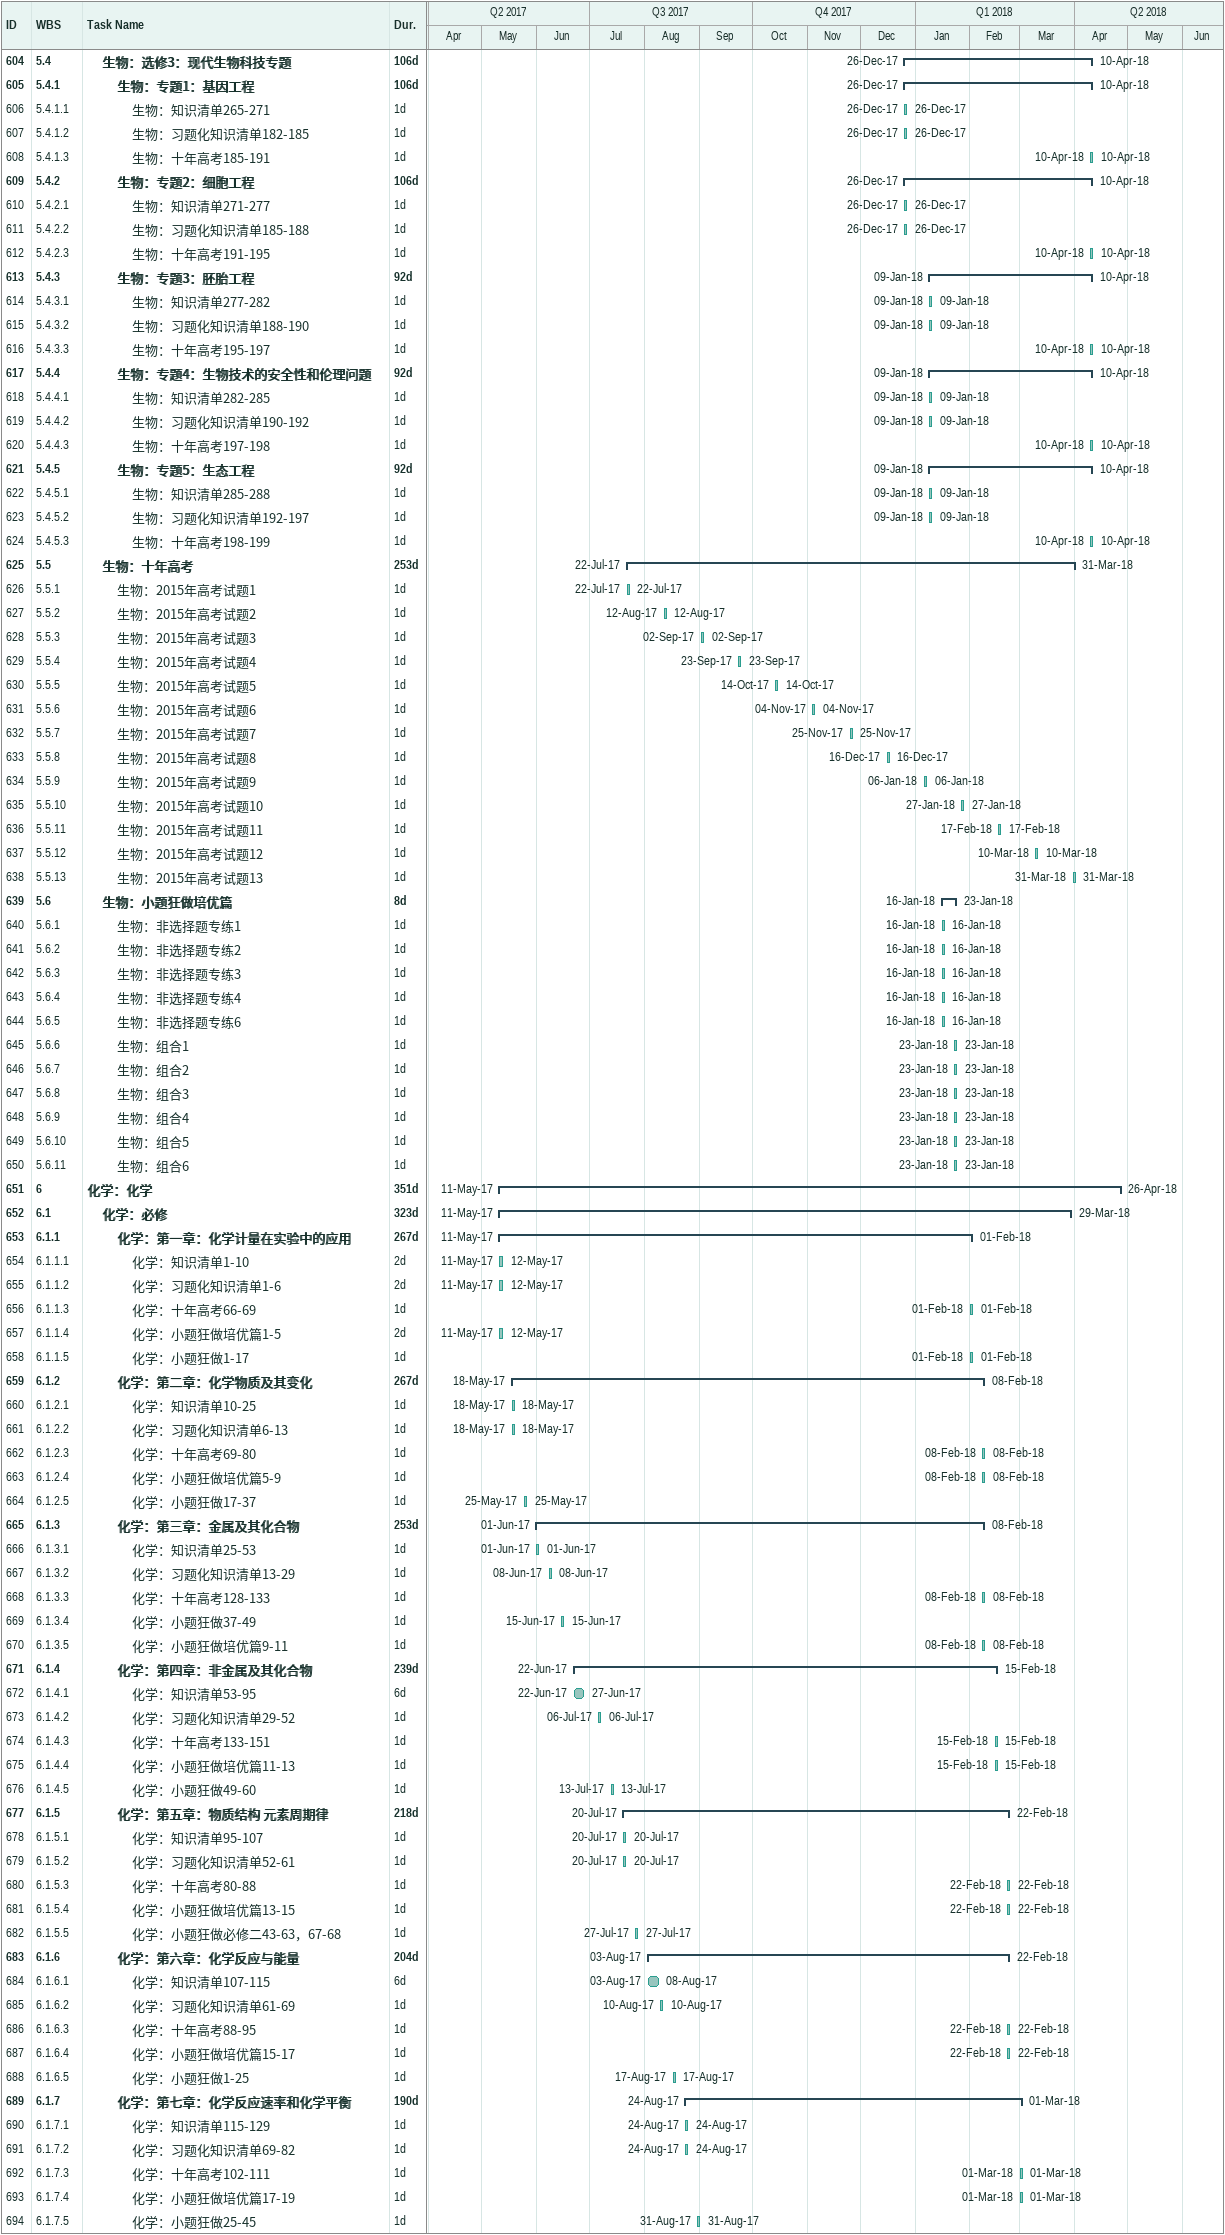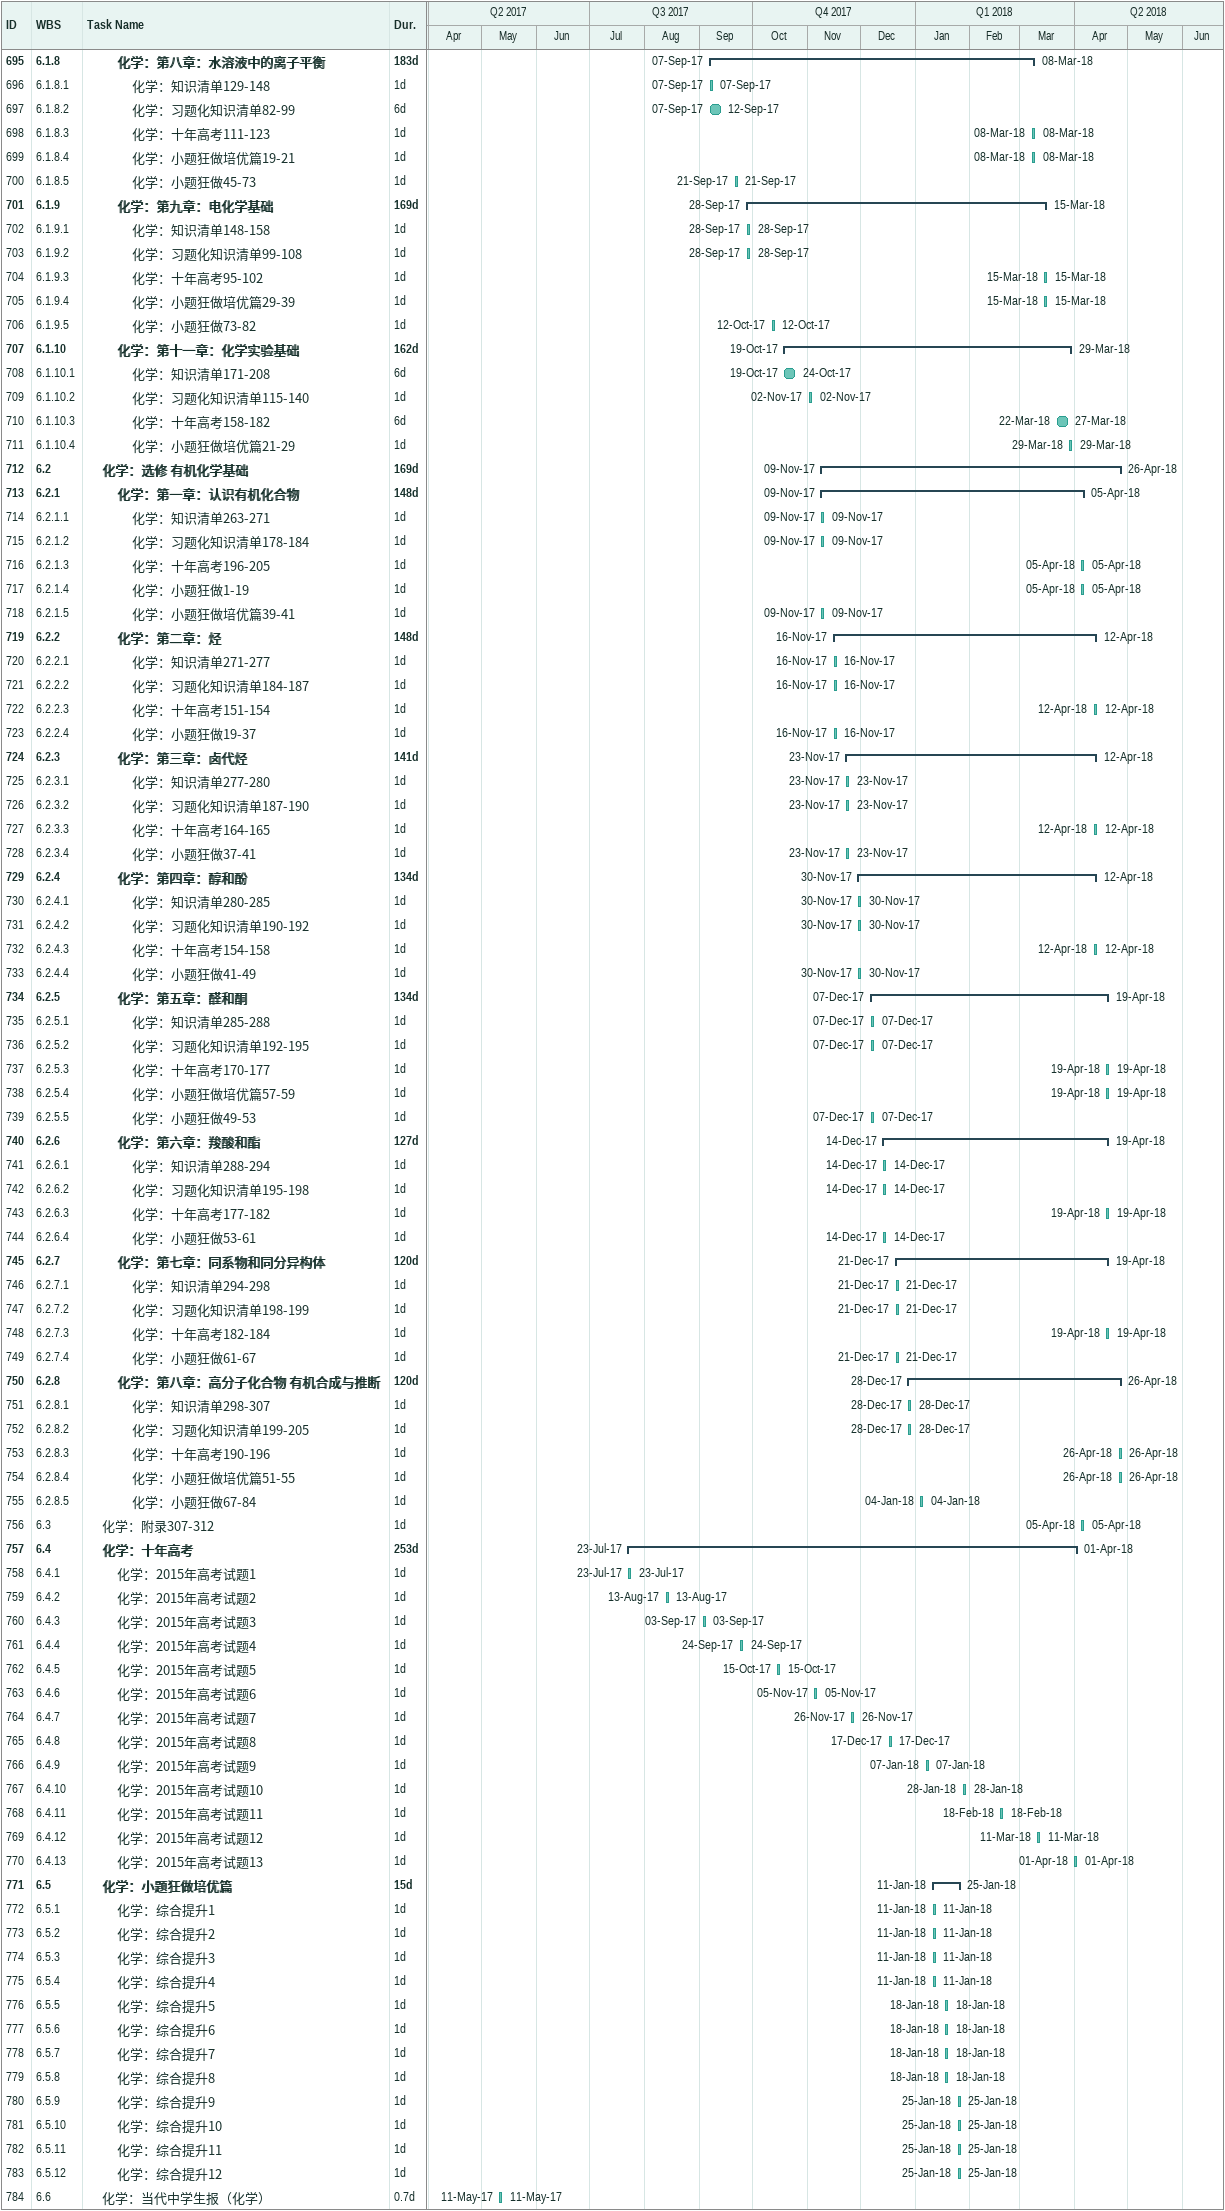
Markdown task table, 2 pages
| ID | WBS | Task | Duration | Start | Finish |
|---|---|---|---|---|---|
| 604 | 5.4 | **生物：选修3：现代生物科技专题** | 106d | 2017-12-26 | 2018-04-10 |
| 605 | 5.4.1 | **生物：专题1：基因工程** | 106d | 2017-12-26 | 2018-04-10 |
| 606 | 5.4.1.1 | 生物：知识清单265-271 | 1d | 2017-12-26 | 2017-12-26 |
| 607 | 5.4.1.2 | 生物：习题化知识清单182-185 | 1d | 2017-12-26 | 2017-12-26 |
| 608 | 5.4.1.3 | 生物：十年高考185-191 | 1d | 2018-04-10 | 2018-04-10 |
| 609 | 5.4.2 | **生物：专题2：细胞工程** | 106d | 2017-12-26 | 2018-04-10 |
| 610 | 5.4.2.1 | 生物：知识清单271-277 | 1d | 2017-12-26 | 2017-12-26 |
| 611 | 5.4.2.2 | 生物：习题化知识清单185-188 | 1d | 2017-12-26 | 2017-12-26 |
| 612 | 5.4.2.3 | 生物：十年高考191-195 | 1d | 2018-04-10 | 2018-04-10 |
| 613 | 5.4.3 | **生物：专题3：胚胎工程** | 92d | 2018-01-09 | 2018-04-10 |
| 614 | 5.4.3.1 | 生物：知识清单277-282 | 1d | 2018-01-09 | 2018-01-09 |
| 615 | 5.4.3.2 | 生物：习题化知识清单188-190 | 1d | 2018-01-09 | 2018-01-09 |
| 616 | 5.4.3.3 | 生物：十年高考195-197 | 1d | 2018-04-10 | 2018-04-10 |
| 617 | 5.4.4 | **生物：专题4：生物技术的安全性和伦理问题** | 92d | 2018-01-09 | 2018-04-10 |
| 618 | 5.4.4.1 | 生物：知识清单282-285 | 1d | 2018-01-09 | 2018-01-09 |
| 619 | 5.4.4.2 | 生物：习题化知识清单190-192 | 1d | 2018-01-09 | 2018-01-09 |
| 620 | 5.4.4.3 | 生物：十年高考197-198 | 1d | 2018-04-10 | 2018-04-10 |
| 621 | 5.4.5 | **生物：专题5：生态工程** | 92d | 2018-01-09 | 2018-04-10 |
| 622 | 5.4.5.1 | 生物：知识清单285-288 | 1d | 2018-01-09 | 2018-01-09 |
| 623 | 5.4.5.2 | 生物：习题化知识清单192-197 | 1d | 2018-01-09 | 2018-01-09 |
| 624 | 5.4.5.3 | 生物：十年高考198-199 | 1d | 2018-04-10 | 2018-04-10 |
| 625 | 5.5 | **生物：十年高考** | 253d | 2017-07-22 | 2018-03-31 |
| 626 | 5.5.1 | 生物：2015年高考试题1 | 1d | 2017-07-22 | 2017-07-22 |
| 627 | 5.5.2 | 生物：2015年高考试题2 | 1d | 2017-08-12 | 2017-08-12 |
| 628 | 5.5.3 | 生物：2015年高考试题3 | 1d | 2017-09-02 | 2017-09-02 |
| 629 | 5.5.4 | 生物：2015年高考试题4 | 1d | 2017-09-23 | 2017-09-23 |
| 630 | 5.5.5 | 生物：2015年高考试题5 | 1d | 2017-10-14 | 2017-10-14 |
| 631 | 5.5.6 | 生物：2015年高考试题6 | 1d | 2017-11-04 | 2017-11-04 |
| 632 | 5.5.7 | 生物：2015年高考试题7 | 1d | 2017-11-25 | 2017-11-25 |
| 633 | 5.5.8 | 生物：2015年高考试题8 | 1d | 2017-12-16 | 2017-12-16 |
| 634 | 5.5.9 | 生物：2015年高考试题9 | 1d | 2018-01-06 | 2018-01-06 |
| 635 | 5.5.10 | 生物：2015年高考试题10 | 1d | 2018-01-27 | 2018-01-27 |
| 636 | 5.5.11 | 生物：2015年高考试题11 | 1d | 2018-02-17 | 2018-02-17 |
| 637 | 5.5.12 | 生物：2015年高考试题12 | 1d | 2018-03-10 | 2018-03-10 |
| 638 | 5.5.13 | 生物：2015年高考试题13 | 1d | 2018-03-31 | 2018-03-31 |
| 639 | 5.6 | **生物：小题狂做培优篇** | 8d | 2018-01-16 | 2018-01-23 |
| 640 | 5.6.1 | 生物：非选择题专练1 | 1d | 2018-01-16 | 2018-01-16 |
| 641 | 5.6.2 | 生物：非选择题专练2 | 1d | 2018-01-16 | 2018-01-16 |
| 642 | 5.6.3 | 生物：非选择题专练3 | 1d | 2018-01-16 | 2018-01-16 |
| 643 | 5.6.4 | 生物：非选择题专练4 | 1d | 2018-01-16 | 2018-01-16 |
| 644 | 5.6.5 | 生物：非选择题专练6 | 1d | 2018-01-16 | 2018-01-16 |
| 645 | 5.6.6 | 生物：组合1 | 1d | 2018-01-23 | 2018-01-23 |
| 646 | 5.6.7 | 生物：组合2 | 1d | 2018-01-23 | 2018-01-23 |
| 647 | 5.6.8 | 生物：组合3 | 1d | 2018-01-23 | 2018-01-23 |
| 648 | 5.6.9 | 生物：组合4 | 1d | 2018-01-23 | 2018-01-23 |
| 649 | 5.6.10 | 生物：组合5 | 1d | 2018-01-23 | 2018-01-23 |
| 650 | 5.6.11 | 生物：组合6 | 1d | 2018-01-23 | 2018-01-23 |
| 651 | 6 | **化学：化学** | 351d | 2017-05-11 | 2018-04-26 |
| 652 | 6.1 | **化学：必修** | 323d | 2017-05-11 | 2018-03-29 |
| 653 | 6.1.1 | **化学：第一章：化学计量在实验中的应用** | 267d | 2017-05-11 | 2018-02-01 |
| 654 | 6.1.1.1 | 化学：知识清单1-10 | 2d | 2017-05-11 | 2017-05-12 |
| 655 | 6.1.1.2 | 化学：习题化知识清单1-6 | 2d | 2017-05-11 | 2017-05-12 |
| 656 | 6.1.1.3 | 化学：十年高考66-69 | 1d | 2018-02-01 | 2018-02-01 |
| 657 | 6.1.1.4 | 化学：小题狂做培优篇1-5 | 2d | 2017-05-11 | 2017-05-12 |
| 658 | 6.1.1.5 | 化学：小题狂做1-17 | 1d | 2018-02-01 | 2018-02-01 |
| 659 | 6.1.2 | **化学：第二章：化学物质及其变化** | 267d | 2017-05-18 | 2018-02-08 |
| 660 | 6.1.2.1 | 化学：知识清单10-25 | 1d | 2017-05-18 | 2017-05-18 |
| 661 | 6.1.2.2 | 化学：习题化知识清单6-13 | 1d | 2017-05-18 | 2017-05-18 |
| 662 | 6.1.2.3 | 化学：十年高考69-80 | 1d | 2018-02-08 | 2018-02-08 |
| 663 | 6.1.2.4 | 化学：小题狂做培优篇5-9 | 1d | 2018-02-08 | 2018-02-08 |
| 664 | 6.1.2.5 | 化学：小题狂做17-37 | 1d | 2017-05-25 | 2017-05-25 |
| 665 | 6.1.3 | **化学：第三章：金属及其化合物** | 253d | 2017-06-01 | 2018-02-08 |
| 666 | 6.1.3.1 | 化学：知识清单25-53 | 1d | 2017-06-01 | 2017-06-01 |
| 667 | 6.1.3.2 | 化学：习题化知识清单13-29 | 1d | 2017-06-08 | 2017-06-08 |
| 668 | 6.1.3.3 | 化学：十年高考128-133 | 1d | 2018-02-08 | 2018-02-08 |
| 669 | 6.1.3.4 | 化学：小题狂做37-49 | 1d | 2017-06-15 | 2017-06-15 |
| 670 | 6.1.3.5 | 化学：小题狂做培优篇9-11 | 1d | 2018-02-08 | 2018-02-08 |
| 671 | 6.1.4 | **化学：第四章：非金属及其化合物** | 239d | 2017-06-22 | 2018-02-15 |
| 672 | 6.1.4.1 | 化学：知识清单53-95 | 6d | 2017-06-22 | 2017-06-27 |
| 673 | 6.1.4.2 | 化学：习题化知识清单29-52 | 1d | 2017-07-06 | 2017-07-06 |
| 674 | 6.1.4.3 | 化学：十年高考133-151 | 1d | 2018-02-15 | 2018-02-15 |
| 675 | 6.1.4.4 | 化学：小题狂做培优篇11-13 | 1d | 2018-02-15 | 2018-02-15 |
| 676 | 6.1.4.5 | 化学：小题狂做49-60 | 1d | 2017-07-13 | 2017-07-13 |
| 677 | 6.1.5 | **化学：第五章：物质结构 元素周期律** | 218d | 2017-07-20 | 2018-02-22 |
| 678 | 6.1.5.1 | 化学：知识清单95-107 | 1d | 2017-07-20 | 2017-07-20 |
| 679 | 6.1.5.2 | 化学：习题化知识清单52-61 | 1d | 2017-07-20 | 2017-07-20 |
| 680 | 6.1.5.3 | 化学：十年高考80-88 | 1d | 2018-02-22 | 2018-02-22 |
| 681 | 6.1.5.4 | 化学：小题狂做培优篇13-15 | 1d | 2018-02-22 | 2018-02-22 |
| 682 | 6.1.5.5 | 化学：小题狂做必修二43-63，67-68 | 1d | 2017-07-27 | 2017-07-27 |
| 683 | 6.1.6 | **化学：第六章：化学反应与能量** | 204d | 2017-08-03 | 2018-02-22 |
| 684 | 6.1.6.1 | 化学：知识清单107-115 | 6d | 2017-08-03 | 2017-08-08 |
| 685 | 6.1.6.2 | 化学：习题化知识清单61-69 | 1d | 2017-08-10 | 2017-08-10 |
| 686 | 6.1.6.3 | 化学：十年高考88-95 | 1d | 2018-02-22 | 2018-02-22 |
| 687 | 6.1.6.4 | 化学：小题狂做培优篇15-17 | 1d | 2018-02-22 | 2018-02-22 |
| 688 | 6.1.6.5 | 化学：小题狂做1-25 | 1d | 2017-08-17 | 2017-08-17 |
| 689 | 6.1.7 | **化学：第七章：化学反应速率和化学平衡** | 190d | 2017-08-24 | 2018-03-01 |
| 690 | 6.1.7.1 | 化学：知识清单115-129 | 1d | 2017-08-24 | 2017-08-24 |
| 691 | 6.1.7.2 | 化学：习题化知识清单69-82 | 1d | 2017-08-24 | 2017-08-24 |
| 692 | 6.1.7.3 | 化学：十年高考102-111 | 1d | 2018-03-01 | 2018-03-01 |
| 693 | 6.1.7.4 | 化学：小题狂做培优篇17-19 | 1d | 2018-03-01 | 2018-03-01 |
| 694 | 6.1.7.5 | 化学：小题狂做25-45 | 1d | 2017-08-31 | 2017-08-31 |
| 695 | 6.1.8 | **化学：第八章：水溶液中的离子平衡** | 183d | 2017-09-07 | 2018-03-08 |
| 696 | 6.1.8.1 | 化学：知识清单129-148 | 1d | 2017-09-07 | 2017-09-07 |
| 697 | 6.1.8.2 | 化学：习题化知识清单82-99 | 6d | 2017-09-07 | 2017-09-12 |
| 698 | 6.1.8.3 | 化学：十年高考111-123 | 1d | 2018-03-08 | 2018-03-08 |
| 699 | 6.1.8.4 | 化学：小题狂做培优篇19-21 | 1d | 2018-03-08 | 2018-03-08 |
| 700 | 6.1.8.5 | 化学：小题狂做45-73 | 1d | 2017-09-21 | 2017-09-21 |
| 701 | 6.1.9 | **化学：第九章：电化学基础** | 169d | 2017-09-28 | 2018-03-15 |
| 702 | 6.1.9.1 | 化学：知识清单148-158 | 1d | 2017-09-28 | 2017-09-28 |
| 703 | 6.1.9.2 | 化学：习题化知识清单99-108 | 1d | 2017-09-28 | 2017-09-28 |
| 704 | 6.1.9.3 | 化学：十年高考95-102 | 1d | 2018-03-15 | 2018-03-15 |
| 705 | 6.1.9.4 | 化学：小题狂做培优篇29-39 | 1d | 2018-03-15 | 2018-03-15 |
| 706 | 6.1.9.5 | 化学：小题狂做73-82 | 1d | 2017-10-12 | 2017-10-12 |
| 707 | 6.1.10 | **化学：第十一章：化学实验基础** | 162d | 2017-10-19 | 2018-03-29 |
| 708 | 6.1.10.1 | 化学：知识清单171-208 | 6d | 2017-10-19 | 2017-10-24 |
| 709 | 6.1.10.2 | 化学：习题化知识清单115-140 | 1d | 2017-11-02 | 2017-11-02 |
| 710 | 6.1.10.3 | 化学：十年高考158-182 | 6d | 2018-03-22 | 2018-03-27 |
| 711 | 6.1.10.4 | 化学：小题狂做培优篇21-29 | 1d | 2018-03-29 | 2018-03-29 |
| 712 | 6.2 | **化学：选修 有机化学基础** | 169d | 2017-11-09 | 2018-04-26 |
| 713 | 6.2.1 | **化学：第一章：认识有机化合物** | 148d | 2017-11-09 | 2018-04-05 |
| 714 | 6.2.1.1 | 化学：知识清单263-271 | 1d | 2017-11-09 | 2017-11-09 |
| 715 | 6.2.1.2 | 化学：习题化知识清单178-184 | 1d | 2017-11-09 | 2017-11-09 |
| 716 | 6.2.1.3 | 化学：十年高考196-205 | 1d | 2018-04-05 | 2018-04-05 |
| 717 | 6.2.1.4 | 化学：小题狂做1-19 | 1d | 2018-04-05 | 2018-04-05 |
| 718 | 6.2.1.5 | 化学：小题狂做培优篇39-41 | 1d | 2017-11-09 | 2017-11-09 |
| 719 | 6.2.2 | **化学：第二章：烃** | 148d | 2017-11-16 | 2018-04-12 |
| 720 | 6.2.2.1 | 化学：知识清单271-277 | 1d | 2017-11-16 | 2017-11-16 |
| 721 | 6.2.2.2 | 化学：习题化知识清单184-187 | 1d | 2017-11-16 | 2017-11-16 |
| 722 | 6.2.2.3 | 化学：十年高考151-154 | 1d | 2018-04-12 | 2018-04-12 |
| 723 | 6.2.2.4 | 化学：小题狂做19-37 | 1d | 2017-11-16 | 2017-11-16 |
| 724 | 6.2.3 | **化学：第三章：卤代烃** | 141d | 2017-11-23 | 2018-04-12 |
| 725 | 6.2.3.1 | 化学：知识清单277-280 | 1d | 2017-11-23 | 2017-11-23 |
| 726 | 6.2.3.2 | 化学：习题化知识清单187-190 | 1d | 2017-11-23 | 2017-11-23 |
| 727 | 6.2.3.3 | 化学：十年高考164-165 | 1d | 2018-04-12 | 2018-04-12 |
| 728 | 6.2.3.4 | 化学：小题狂做37-41 | 1d | 2017-11-23 | 2017-11-23 |
| 729 | 6.2.4 | **化学：第四章：醇和酚** | 134d | 2017-11-30 | 2018-04-12 |
| 730 | 6.2.4.1 | 化学：知识清单280-285 | 1d | 2017-11-30 | 2017-11-30 |
| 731 | 6.2.4.2 | 化学：习题化知识清单190-192 | 1d | 2017-11-30 | 2017-11-30 |
| 732 | 6.2.4.3 | 化学：十年高考154-158 | 1d | 2018-04-12 | 2018-04-12 |
| 733 | 6.2.4.4 | 化学：小题狂做41-49 | 1d | 2017-11-30 | 2017-11-30 |
| 734 | 6.2.5 | **化学：第五章：醛和酮** | 134d | 2017-12-07 | 2018-04-19 |
| 735 | 6.2.5.1 | 化学：知识清单285-288 | 1d | 2017-12-07 | 2017-12-07 |
| 736 | 6.2.5.2 | 化学：习题化知识清单192-195 | 1d | 2017-12-07 | 2017-12-07 |
| 737 | 6.2.5.3 | 化学：十年高考170-177 | 1d | 2018-04-19 | 2018-04-19 |
| 738 | 6.2.5.4 | 化学：小题狂做培优篇57-59 | 1d | 2018-04-19 | 2018-04-19 |
| 739 | 6.2.5.5 | 化学：小题狂做49-53 | 1d | 2017-12-07 | 2017-12-07 |
| 740 | 6.2.6 | **化学：第六章：羧酸和酯** | 127d | 2017-12-14 | 2018-04-19 |
| 741 | 6.2.6.1 | 化学：知识清单288-294 | 1d | 2017-12-14 | 2017-12-14 |
| 742 | 6.2.6.2 | 化学：习题化知识清单195-198 | 1d | 2017-12-14 | 2017-12-14 |
| 743 | 6.2.6.3 | 化学：十年高考177-182 | 1d | 2018-04-19 | 2018-04-19 |
| 744 | 6.2.6.4 | 化学：小题狂做53-61 | 1d | 2017-12-14 | 2017-12-14 |
| 745 | 6.2.7 | **化学：第七章：同系物和同分异构体** | 120d | 2017-12-21 | 2018-04-19 |
| 746 | 6.2.7.1 | 化学：知识清单294-298 | 1d | 2017-12-21 | 2017-12-21 |
| 747 | 6.2.7.2 | 化学：习题化知识清单198-199 | 1d | 2017-12-21 | 2017-12-21 |
| 748 | 6.2.7.3 | 化学：十年高考182-184 | 1d | 2018-04-19 | 2018-04-19 |
| 749 | 6.2.7.4 | 化学：小题狂做61-67 | 1d | 2017-12-21 | 2017-12-21 |
| 750 | 6.2.8 | **化学：第八章：高分子化合物 有机合成与推断** | 120d | 2017-12-28 | 2018-04-26 |
| 751 | 6.2.8.1 | 化学：知识清单298-307 | 1d | 2017-12-28 | 2017-12-28 |
| 752 | 6.2.8.2 | 化学：习题化知识清单199-205 | 1d | 2017-12-28 | 2017-12-28 |
| 753 | 6.2.8.3 | 化学：十年高考190-196 | 1d | 2018-04-26 | 2018-04-26 |
| 754 | 6.2.8.4 | 化学：小题狂做培优篇51-55 | 1d | 2018-04-26 | 2018-04-26 |
| 755 | 6.2.8.5 | 化学：小题狂做67-84 | 1d | 2018-01-04 | 2018-01-04 |
| 756 | 6.3 | 化学：附录307-312 | 1d | 2018-04-05 | 2018-04-05 |
| 757 | 6.4 | **化学：十年高考** | 253d | 2017-07-23 | 2018-04-01 |
| 758 | 6.4.1 | 化学：2015年高考试题1 | 1d | 2017-07-23 | 2017-07-23 |
| 759 | 6.4.2 | 化学：2015年高考试题2 | 1d | 2017-08-13 | 2017-08-13 |
| 760 | 6.4.3 | 化学：2015年高考试题3 | 1d | 2017-09-03 | 2017-09-03 |
| 761 | 6.4.4 | 化学：2015年高考试题4 | 1d | 2017-09-24 | 2017-09-24 |
| 762 | 6.4.5 | 化学：2015年高考试题5 | 1d | 2017-10-15 | 2017-10-15 |
| 763 | 6.4.6 | 化学：2015年高考试题6 | 1d | 2017-11-05 | 2017-11-05 |
| 764 | 6.4.7 | 化学：2015年高考试题7 | 1d | 2017-11-26 | 2017-11-26 |
| 765 | 6.4.8 | 化学：2015年高考试题8 | 1d | 2017-12-17 | 2017-12-17 |
| 766 | 6.4.9 | 化学：2015年高考试题9 | 1d | 2018-01-07 | 2018-01-07 |
| 767 | 6.4.10 | 化学：2015年高考试题10 | 1d | 2018-01-28 | 2018-01-28 |
| 768 | 6.4.11 | 化学：2015年高考试题11 | 1d | 2018-02-18 | 2018-02-18 |
| 769 | 6.4.12 | 化学：2015年高考试题12 | 1d | 2018-03-11 | 2018-03-11 |
| 770 | 6.4.13 | 化学：2015年高考试题13 | 1d | 2018-04-01 | 2018-04-01 |
| 771 | 6.5 | **化学：小题狂做培优篇** | 15d | 2018-01-11 | 2018-01-25 |
| 772 | 6.5.1 | 化学：综合提升1 | 1d | 2018-01-11 | 2018-01-11 |
| 773 | 6.5.2 | 化学：综合提升2 | 1d | 2018-01-11 | 2018-01-11 |
| 774 | 6.5.3 | 化学：综合提升3 | 1d | 2018-01-11 | 2018-01-11 |
| 775 | 6.5.4 | 化学：综合提升4 | 1d | 2018-01-11 | 2018-01-11 |
| 776 | 6.5.5 | 化学：综合提升5 | 1d | 2018-01-18 | 2018-01-18 |
| 777 | 6.5.6 | 化学：综合提升6 | 1d | 2018-01-18 | 2018-01-18 |
| 778 | 6.5.7 | 化学：综合提升7 | 1d | 2018-01-18 | 2018-01-18 |
| 779 | 6.5.8 | 化学：综合提升8 | 1d | 2018-01-18 | 2018-01-18 |
| 780 | 6.5.9 | 化学：综合提升9 | 1d | 2018-01-25 | 2018-01-25 |
| 781 | 6.5.10 | 化学：综合提升10 | 1d | 2018-01-25 | 2018-01-25 |
| 782 | 6.5.11 | 化学：综合提升11 | 1d | 2018-01-25 | 2018-01-25 |
| 783 | 6.5.12 | 化学：综合提升12 | 1d | 2018-01-25 | 2018-01-25 |
| 784 | 6.6 | 化学：当代中学生报（化学） | 0.7d | 2017-05-11 | 2017-05-11 |
